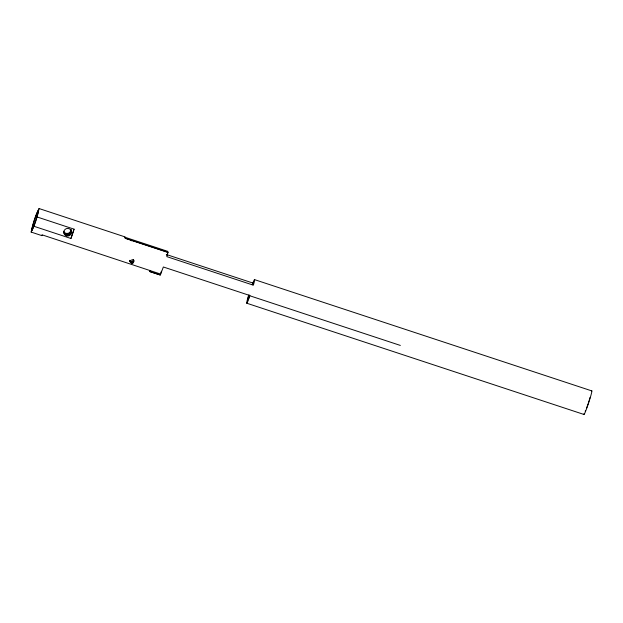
<?xml version="1.0" encoding="UTF-8"?>
<svg xmlns="http://www.w3.org/2000/svg" width="623" height="623" viewBox="0 0 623 623"><rect width="100%" height="100%" fill="white"/><g stroke="black" fill="none" stroke-linecap="round" stroke-linejoin="round"><path stroke-width="0.93" d="M248.382 296.104L247.619 298.76A12.476 0.755 -71.7 0 0 248.086 300.73L249.893 295.536L163.351 266.987L160.672 274.081L42.387 234.941L41.897 235.634L31.15 232.083C32.832 224.062 35.207 215.62 39.07 208.549L125.075 236.919L124.95 238.056L167.945 252.245L166.832 256.637L253.374 285.186L253.693 284.088A12.476 0.755 -71.7 0 0 253.218 282.118L252.276 284.758M39.07 208.549C37.388 216.57 35.013 225.02 31.15 232.083M41.897 235.634L41.951 234.871M133.486 259.495C133.571 261.496 130.581 262.478 129.779 260.461M36.983 216.929L74.067 229.163L72.533 233.944L70.936 238.484L33.844 226.242M70.936 238.484L74.067 229.163M160.672 274.081L160.282 275.023L149.528 271.48L149.894 270.405M167.945 252.245L167.642 253.156L167.735 251.357L124.732 237.168M160.524 273.879L161.419 271.207M167.377 251.988L167.735 251.357M131.134 240.564L131.835 240.797M254.612 279.657L591.85 390.917M125.34 238.383L167.423 252.268M166.318 254.488L252.86 283.037M249.955 295.816L400.348 345.43M246.692 303.191L583.93 414.451M166.707 254.41L166.917 255.298M160.282 275.023L149.528 271.48M71.03 229.739A3.855 3.831 -13.5 0 1 68.024 234.264A3.855 3.831 -13.5 0 1 63.476 231.289M70.905 229.91A3.855 3.831 -13.5 0 1 63.608 231.406M133.61 259.651A1.986 1.97 -13.5 0 1 129.888 260.936M133.361 259.627A1.986 1.97 -13.5 0 1 132.271 262.867A1.986 1.97 -13.5 0 1 129.997 260.313M70.921 229.685A3.855 3.831 -13.5 0 1 68.725 235.019A3.855 3.831 -13.5 0 1 63.686 232.177M591.632 390.956A12.476 0.755 -71.7 0 1 588.221 404.078A12.476 0.755 -71.7 0 1 583.977 413.688M252.517 284.656A9.072 0.553 -71.7 0 1 253.273 284.524M249.426 296.587A9.072 0.553 -71.7 0 1 249.005 294.827M590.098 397.349A9.072 0.553 -71.7 0 1 589.74 398.603M589.537 399.281A9.072 0.553 -71.7 0 1 589.101 400.714M588.867 401.446A9.072 0.553 -71.7 0 1 588.385 402.949M588.135 403.696A9.072 0.553 -71.7 0 1 586.664 407.839M585.519 410.604A9.072 0.553 -71.7 0 1 585.168 411.211M130.145 260.936C132.426 269.066 137.068 255.749 130.145 260.936M33.65 226.445A10.778 0.654 -71.7 0 0 38.533 210.153A10.778 0.654 -71.7 0 0 33.151 224.358A10.778 0.654 -71.7 0 0 33.65 226.445M66.443 235.86A3.855 3.831 -13.5 0 0 71.443 231.452A3.855 3.831 -13.5 0 0 65.111 229.365A3.855 3.831 -13.5 0 0 66.443 235.86"/></g></svg>
